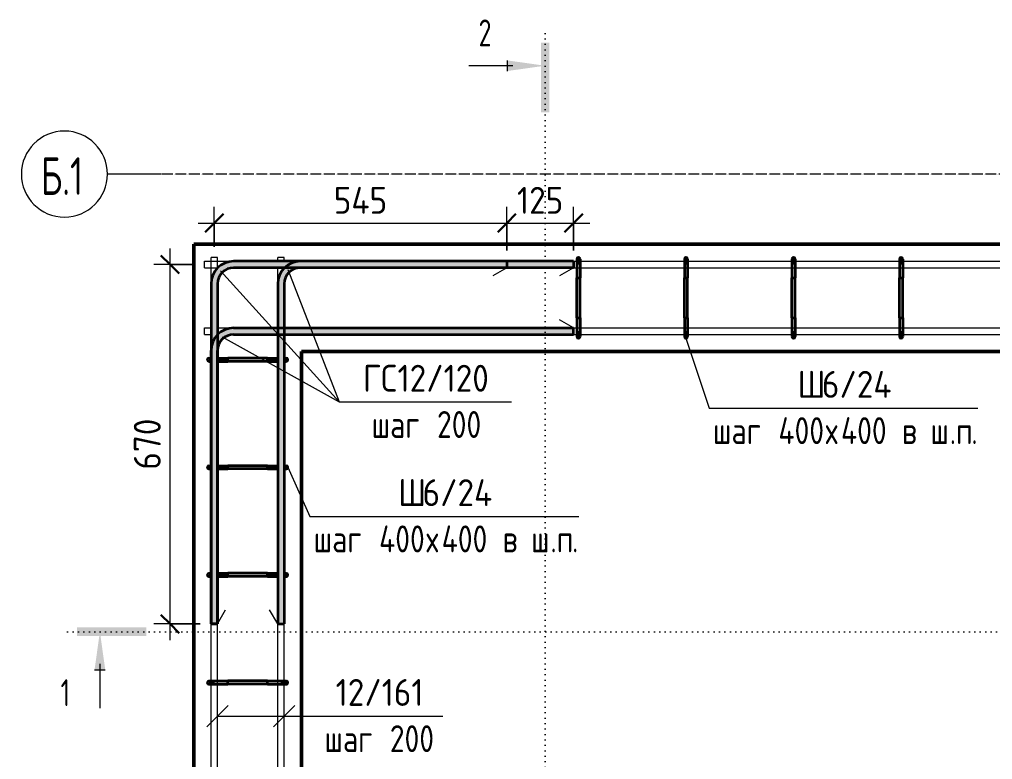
# Model space of a CAD drawing. Header units: millimetres. Extents: x 38156 to 72532, y -3741 to 33881.
# Drawn here: x 56990 to 58799, y 32307 to 33682 of the extents above; entities that cross this region are included whole.
import ezdxf

# ---------------------------------------------------------------- set-up
doc = ezdxf.new("R2010")
doc.units = ezdxf.units.MM
doc.linetypes.add('02 Штрихпунктирная _20 мм_', pattern=[25, 20, -2.5, 0, -2.5])
doc.linetypes.add('04 Пунктир 10мм', pattern=[10, 0, -10])
for name, color, linetype, lineweight in [('AA_Dim', 7, 'Continuous', 9), ('AA_Dim-20', 7, 'Continuous', 9), ('AA_Linii', 7, 'Continuous', 9), ('AA_Oformlenie', 7, 'Continuous', 9), ('AA_Razrez', 7, 'Continuous', 9), ('AA_Vinoska', 7, 'Continuous', 9), ('AF_Stena_Опалубка', 253, 'Continuous', 20), ('KR_Armatura_Tonkie', 7, 'Continuous', 20), ('KR_Fundament', 7, 'Continuous', 20), ('Оси', 7, 'Continuous', 9)]:
    doc.layers.add(name, color=color, linetype=linetype, lineweight=lineweight)
doc.styles.add('ISOCPEUR', font='isocpeur.ttf', dxfattribs={"width": 0.7, "height": 70})
doc.styles.add('ISOCPEUR_1', font='isocpeur.ttf', dxfattribs={"width": 0.7, "height": 50})
doc.styles.add('ISOCPEUR_2', font='isocpeur.ttf', dxfattribs={"width": 0.9, "height": 50})
doc.styles.add('ISOCPEUR_3', font='isocpeur.ttf', dxfattribs={"width": 0.8, "height": 50})
doc.dimstyles.new('05_Округл_5мм__прозр_', dxfattribs={"dimscale": 304.8, "dimtxt": 49.799059, "dimasz": 0.111549, "dimexe": 0.098425, "dimexo": 0.065617, "dimgap": 0.006562, "dimtad": 1, "dimdec": 0, "dimrnd": 5, "dimdsep": 46, "dimtxsty": 'ISOCPEUR_2', "dimblk1": 'OBLIQUE', "dimblk2": 'OBLIQUE', "dimsah": 1, "dimcen": 0.09, "dimdle": 0.098425, "dimazin": 0, "dimtfac": 1, "dimtdec": 4, "dimtix": 1, "dimtmove": 0, "dimatfit": 3, "dimfxl": 1, "dimtvp": 1, "dimtolj": 1, "dimtzin": 0, "dimlwd": 18, "dimlwe": 18, "dimarcsym": 2})

# ---------------------------------------------------------------- blocks, each defined once
blk = doc.blocks.new('079_Засечки _ЭлУзла_ - d12 А240-3764686-ВК_Арм')
at = {"layer": 'AA_Oformlenie'}
for p, q in [((0, 0), (15, -26)), ((112, 0), (97, -26))]:
    blk.add_line(p, q, dxfattribs=at)
blk = doc.blocks.new('Ось сетки - d_4мм-2765513-ВК_Арм')
at = {"layer": 'Оси'}
for start, end in [(360, 180), (360, 180), (180, 360), (180, 360)]:
    blk.add_arc((0, 0), 4, start, end, dxfattribs=at)
blk = doc.blocks.new('Разрез - Номер узла_ спереди-394134-ВК_Арм')
at = {"layer": 'AA_Razrez'}
for points in [[(7.329, 0.404), (7.329, -0.394), (0.873, -0.394), (0.873, 0.404)], [(3.497, -3.533), (2.503, -3.533), (3, 0)]]:
    blk.add_hatch(color=256, dxfattribs=at).paths.add_polyline_path(points)
for p, q in [((2.503, -3.533), (3.497, -3.533)), ((3, -3), (3, -7.096))]:
    blk.add_line(p, q, dxfattribs=at)
blk = doc.blocks.new('042_М_Арматуры - Диам длина поз _ Комментарий _засечки_-3763328-ВК_Арм')
at = {"layer": 'AA_Vinoska'}
blk.add_line((-6, 0), (6, 0), dxfattribs=at)
blk = doc.blocks.new('042_М_Арматуры - Диам длина поз _ Комментарий ш_п_-3783867-ВК_Арм')
at = {"layer": 'AA_Vinoska'}
blk.add_line((-12.5, 0), (12.5, 0), dxfattribs=at)
blk = doc.blocks.new('042_М_Арматуры - Диам длина поз _ Комментарий-2260297-ВК_Арм')
at = {"layer": 'AA_Vinoska'}
blk.add_line((-8, 0), (8, 0), dxfattribs=at)
blk = doc.blocks.new('DIMBLOCK30-ВК_Арм')
at = {"layer": 'AA_Dim-20', "lineweight": 18}
for p, q in [((57352, 33260), (57352, 33333.9)), ((57896, 33253), (57896, 33333.9)), ((57322, 33303.9), (57896, 33303.9)), ((57352, 33303.9), (57352, 33260)), ((57896, 33303.9), (57896, 33253))]:
    blk.add_line(p, q, dxfattribs=at)
at = {"layer": 'AA_Dim-20', "lineweight": 30}
for p, q in [((57352, 33303.9), (57369, 33320.9)), ((57896, 33303.9), (57913, 33320.9)), ((57352, 33303.9), (57335, 33286.9)), ((57896, 33303.9), (57879, 33286.9))]:
    blk.add_line(p, q, dxfattribs=at)
at = {"layer": 'AA_Dim-20', "color": 0, "lineweight": 18, "insert": (57574.2, 33371.3), "char_height": 50, "width": 119.518, "attachment_point": 1, "line_spacing_factor": 1.149209, "style": 'ISOCPEUR_2'}
blk.add_mtext('545', dxfattribs=at)
blk = doc.blocks.new('_Oblique')
at = {"color": 0, "linetype": 'ByBlock', "lineweight": -2}
blk.add_line((-0.5, -0.5), (0.5, 0.5), dxfattribs=at)
blk = doc.blocks.new('DIMBLOCK31-ВК_Арм')
at = {"layer": 'AA_Dim-20', "lineweight": 18}
for p, q in [((57896, 33253), (57896, 33333.9)), ((58020, 33253), (58020, 33333.9)), ((57896, 33303.9), (58050, 33303.9)), ((57896, 33303.9), (57896, 33253)), ((58020, 33303.9), (58020, 33253))]:
    blk.add_line(p, q, dxfattribs=at)
at = {"layer": 'AA_Dim-20', "lineweight": 30}
for p, q in [((57896, 33303.9), (57913, 33320.9)), ((58020, 33303.9), (58037, 33320.9)), ((57896, 33303.9), (57879, 33286.9)), ((58020, 33303.9), (58003, 33286.9))]:
    blk.add_line(p, q, dxfattribs=at)
at = {"layer": 'AA_Dim-20', "color": 0, "lineweight": 18, "insert": (57914.9, 33371.3), "char_height": 50, "width": 103.429, "attachment_point": 1, "line_spacing_factor": 1.149209, "style": 'ISOCPEUR_2'}
blk.add_mtext('125', dxfattribs=at)
blk = doc.blocks.new('DIMBLOCK41-ВК_Арм')
at = {"layer": 'AA_Dim-20', "lineweight": 18}
for p, q in [((57269.8, 32529), (57269.8, 33257)), ((57314, 33227), (57239.8, 33227)), ((57269.8, 33227), (57314, 33227)), ((57326, 32559), (57239.8, 32559)), ((57269.8, 32559), (57326, 32559))]:
    blk.add_line(p, q, dxfattribs=at)
at = {"layer": 'AA_Dim-20', "lineweight": 30}
for p, q in [((57269.8, 33227), (57252.8, 33244)), ((57269.8, 33227), (57286.8, 33210)), ((57269.8, 32559), (57252.8, 32576)), ((57269.8, 32559), (57286.8, 32542))]:
    blk.add_line(p, q, dxfattribs=at)
at = {"layer": 'AA_Dim-20', "color": 0, "lineweight": 18, "insert": (57202.5, 32845.6), "char_height": 50, "width": 113.772, "attachment_point": 1, "rotation": 90, "line_spacing_factor": 1.149209, "style": 'ISOCPEUR_2'}
blk.add_mtext('670', dxfattribs=at)

msp = doc.modelspace()

# ---------------------------------------------------------------- hatches: boundary and pattern name
at = {"layer": 'KR_Armatura_Tonkie'}
for points in [[(58032.0427, 33226.5), (58032.0427, 33237), (58026.0427, 33237), (58026.0427, 33226.5)], [(58032.0427, 33237), (58031.6408, 33238.5), (58030.5427, 33239.5981), (58029.0427, 33240), (58027.5427, 33239.5981), (58026.4446, 33238.5), (58026.1449, 33237.7765)], [(58232.0427, 33226.5), (58232.0427, 33237), (58226.0427, 33237), (58226.0427, 33226.5)], [(58232.0427, 33237), (58231.6408, 33238.5), (58230.5427, 33239.5981), (58229.0427, 33240), (58227.5427, 33239.5981), (58226.4446, 33238.5), (58226.1715, 33237.773)], [(58432.0427, 33226.5), (58432.0427, 33237), (58426.0427, 33237), (58426.0427, 33226.5)], [(58432.0427, 33237), (58431.6408, 33238.5), (58430.5427, 33239.5981), (58429.0427, 33240), (58427.5427, 33239.5981), (58426.4446, 33238.5), (58426.1449, 33237.7765), (58428.5724, 33237.4569)], [(58632.0427, 33226.5), (58632.0427, 33237), (58626.0427, 33237), (58626.0427, 33226.5)], [(58632.0427, 33237), (58631.6408, 33238.5), (58630.5427, 33239.5981), (58629.0427, 33240), (58627.5427, 33239.5981), (58626.4446, 33238.5), (58626.1449, 33237.7765), (58630.9733, 33237.1408)], [(57347.4738, 33191), (57358.0427, 33191), (57359.0649, 33198.7646), (57362.062, 33206), (57367.0427, 33212.3768), (57373.0427, 33216.9808), (57380.2782, 33219.9778), (57388.0427, 33221), (57388.0427, 33233), (57377.1723, 33231.5689), (57366.8295, 33227.2095), (57358.0427, 33220.3055), (57351.6697, 33212), (57347.4738, 33201.8704), (57346.0427, 33191)], [(57512.0427, 33221), (57512.0427, 33233), (57388.0427, 33233), (57388.0427, 33221), (57482.0427, 33221)], [(57475.6697, 33191), (57482.0427, 33191), (57483.0649, 33198.7646), (57486.062, 33206), (57491.0427, 33212.3768), (57497.0427, 33216.9808), (57504.2782, 33219.9778), (57512.0427, 33221), (57482.7372, 33221), (57482.0427, 33220.3055), (57475.6697, 33212), (57471.4738, 33201.8704), (57470.0427, 33191), (57471.4738, 33191)], [(57524.515, 33221), (58020.0427, 33221), (58020.0427, 33233), (57512.0427, 33233), (57512.0427, 33221)], [(58026.0427, 33201.9867), (58032.0427, 33201.9867), (58032.0427, 33226.5), (58026.0427, 33226.5)], [(58226.0427, 33201.9867), (58232.0427, 33201.9867), (58232.0427, 33226.5), (58226.0427, 33226.5)], [(58426.0427, 33201.9867), (58432.0427, 33201.9867), (58432.0427, 33226.5), (58426.0427, 33226.5)], [(58626.0427, 33201.9867), (58632.0427, 33201.9867), (58632.0427, 33226.5), (58626.0427, 33226.5)], [(58026.0427, 33128.0133), (58032.0427, 33128.0133), (58032.0427, 33201.9867), (58026.0427, 33201.9867)], [(58226.0427, 33128.0133), (58232.0427, 33128.0133), (58232.0427, 33201.9867), (58226.0427, 33201.9867)], [(58426.0427, 33128.0133), (58432.0427, 33128.0133), (58432.0427, 33201.9867), (58426.0427, 33201.9867)], [(58626.0427, 33128.0133), (58632.0427, 33128.0133), (58632.0427, 33201.9867), (58626.0427, 33201.9867)], [(57358.0427, 32559), (57358.0427, 33191), (57346.0427, 33191), (57346.0427, 32559)], [(57482.0427, 32559), (57482.0427, 33191), (57470.0427, 33191), (57470.0427, 32559)], [(58032.0427, 33103.5), (58032.0427, 33128.0133), (58026.0427, 33128.0133), (58026.0427, 33103.5)], [(58232.0427, 33103.5), (58232.0427, 33128.0133), (58226.0427, 33128.0133), (58226.1715, 33103.5)], [(58432.0427, 33103.5), (58432.0427, 33128.0133), (58426.0427, 33128.0133), (58426.0427, 33103.5)], [(58632.0427, 33103.5), (58632.0427, 33128.0133), (58626.0427, 33128.0133), (58626.0427, 33103.5), (58630.9733, 33103.5)], [(57358.0427, 33067), (57359.0649, 33074.7646), (57362.062, 33082), (57367.0427, 33088.3768), (57373.0427, 33092.9808), (57380.2782, 33095.9778), (57388.0427, 33097), (57388.0427, 33109), (57377.056, 33107.5207), (57366.8295, 33103.2095), (57358.0427, 33096.3055), (57358.0427, 33072.2967)], [(58026.1449, 33093), (58032.0427, 33093), (58032.0427, 33103.5), (58026.0427, 33103.5), (58026.0427, 33093)], [(58029.0427, 33090), (58030.5427, 33090.4019), (58031.6408, 33091.5), (58032.0427, 33093), (58026.1449, 33092.2235), (58026.4446, 33091.5), (58027.5427, 33090.4019), (58028.2663, 33090.1022)], [(58232.0427, 33093), (58232.0427, 33103.5), (58226.0427, 33103.5), (58226.1715, 33093)], [(58229.0427, 33090), (58230.5427, 33090.4019), (58231.6408, 33091.5), (58232.0427, 33093), (58226.1715, 33092.1595), (58226.4446, 33091.5), (58227.5427, 33090.4019), (58228.2663, 33090.1022)], [(58429.8192, 33093), (58432.0427, 33093), (58432.0427, 33103.5), (58426.0427, 33103.5), (58426.1449, 33093), (58429.0427, 33093)], [(58429.0427, 33090), (58430.5427, 33090.4019), (58431.6408, 33091.5), (58432.0427, 33093), (58426.1449, 33092.2235), (58426.4446, 33091.5), (58427.5427, 33090.4019), (58428.5724, 33090.0619)], [(58626.0427, 33093), (58632.0427, 33093), (58632.0427, 33103.5), (58626.0427, 33103.5), (58626.0427, 33096.0754)], [(58629.0427, 33090), (58630.5427, 33090.4019), (58631.6408, 33091.5), (58632.0427, 33093), (58626.1449, 33092.2235), (58626.4446, 33091.5), (58627.5427, 33090.4019), (58628.2663, 33090.1022)], [(57341.2663, 33047.1022), (57342.0427, 33053), (57340.5427, 33052.5981), (57339.4446, 33051.5), (57339.0427, 33050), (57339.4446, 33048.5), (57340.5427, 33047.4019)], [(57346.0427, 33047), (57346.0427, 33053), (57342.0427, 33053), (57342.0427, 33047), (57345.1181, 33047)], [(57377.056, 33047), (57377.056, 33053), (57358.0427, 33053), (57358.0427, 33047)], [(57416.5678, 33047), (57451.0294, 33047), (57451.0294, 33053), (57377.056, 33053), (57377.056, 33047)], [(57470.0427, 33047), (57470.0427, 33053), (57451.0294, 33053), (57451.0294, 33047)], [(57482.9673, 33047), (57486.0427, 33047.1022), (57486.0427, 33053), (57482.0427, 33053), (57482.0427, 33047)], [(57486.8192, 33047.1022), (57487.5427, 33047.4019), (57488.6408, 33048.5), (57489.0427, 33050), (57488.6408, 33051.5), (57487.5427, 33052.5981), (57486.0427, 33053)], [(57341.2663, 32847.1022), (57342.0427, 32853), (57340.5427, 32852.5981), (57339.4446, 32851.5), (57339.0427, 32850), (57339.4446, 32848.5), (57340.5427, 32847.4019)], [(57346.0427, 32847), (57346.0427, 32853), (57342.0427, 32853), (57342.0427, 32847), (57345.1181, 32847)], [(57362.5942, 32847), (57377.056, 32847), (57377.056, 32853), (57358.0427, 32853), (57358.0427, 32847)], [(57416.5678, 32847), (57451.0294, 32847), (57451.0294, 32853), (57377.056, 32853), (57377.056, 32847)], [(57451.0294, 32847), (57470.0427, 32847), (57470.0427, 32853), (57451.0294, 32853)], [(57484.0348, 32847), (57486.0427, 32847.1022), (57486.0427, 32853), (57482.0427, 32853), (57482.0427, 32847), (57482.9673, 32847)], [(57486.8192, 32847.1022), (57487.5427, 32847.4019), (57488.6408, 32848.5), (57489.0427, 32850), (57488.6408, 32851.5), (57487.5427, 32852.5981), (57486.0427, 32853)], [(57341.2663, 32647.1022), (57342.0427, 32653), (57340.5427, 32652.5981), (57339.4446, 32651.5), (57339.0427, 32650), (57339.4446, 32648.5), (57340.5427, 32647.4019)], [(57346.0427, 32647), (57346.0427, 32653), (57342.0427, 32653), (57342.0427, 32647), (57345.1181, 32647)], [(57362.5942, 32647), (57377.056, 32647), (57377.056, 32653), (57358.0427, 32653), (57358.0427, 32647)], [(57416.5678, 32647), (57451.0294, 32647), (57451.0294, 32653), (57377.056, 32653), (57377.056, 32647)], [(57451.0294, 32647), (57470.0427, 32647), (57470.0427, 32653), (57451.0294, 32653)], [(57484.0348, 32647), (57486.0427, 32647.1022), (57486.0427, 32653), (57482.0427, 32653), (57482.0427, 32647), (57482.9673, 32647)], [(57486.8192, 32647.1022), (57487.5427, 32647.4019), (57488.6408, 32648.5), (57489.0427, 32650), (57488.6408, 32651.5), (57487.5427, 32652.5981), (57486.0427, 32653)], [(57341.2663, 32447.1022), (57342.0427, 32453), (57340.5427, 32452.5981), (57339.4446, 32451.5), (57339.0427, 32450), (57339.4446, 32448.5), (57340.5427, 32447.4019)], [(57345.1181, 32447), (57352.5427, 32447), (57352.5427, 32453), (57342.0427, 32453), (57342.0427, 32447)], [(57362.5942, 32447), (57377.056, 32447), (57377.056, 32453), (57352.5427, 32453), (57352.5427, 32447)], [(57416.5678, 32447), (57451.0294, 32447), (57451.0294, 32453), (57377.056, 32453), (57377.056, 32447)], [(57451.0294, 32447), (57475.5427, 32447), (57475.5427, 32453), (57451.0294, 32453)], [(57486.0427, 32447), (57486.0427, 32453), (57475.5427, 32453), (57475.5427, 32447), (57484.0348, 32447)], [(57486.8192, 32447.1022), (57487.5427, 32447.4019), (57488.6408, 32448.5), (57489.0427, 32450), (57488.6408, 32451.5), (57487.5427, 32452.5981), (57486.0427, 32453)]]:
    msp.add_hatch(color=256, dxfattribs=at).paths.add_polyline_path(points)
h = msp.add_hatch(color=256, dxfattribs=at)
h.paths.add_polyline_path([(57416.5678, 33097), (57470.0427, 33097), (57470.0427, 33109), (57388.0427, 33109), (57388.0427, 33097)])
h.paths.add_polyline_path([(57508.5955, 33097), (58020.0427, 33097), (58020.0427, 33109), (57482.0427, 33109), (57482.0427, 33097), (57489.0427, 33097)])

# ---------------------------------------------------------------- linework, layer by layer
at = {"layer": 'AA_Linii', "lineweight": 20}
msp.add_line((57896.0427, 33221), (57870.062, 33206), dxfattribs=at)
at = {"layer": 'AA_Razrez', "linetype": '04 Пунктир 10мм'}
for p, q in [((57967.0886, 33656.4832), (57967.0886, 30866.8651)), ((57079.4316, 32544.46), (63802.8231, 32544.46))]:
    msp.add_line(p, q, dxfattribs=at)
at = {"layer": 'AA_Vinoska'}
for p, q in [((57489.0427, 33217.5011), (57584.4125, 32971.4911)), ((57363.5823, 33215.3546), (57584.4125, 32971.4911)), ((57366.4937, 33092.8102), (57584.4125, 32971.4911)), ((58229.0427, 33090), (58271.9696, 32960.1029)), ((57489.0427, 32850), (57529.5611, 32758.8529)), ((57358.0427, 32387.5), (57378.0427, 32407.5)), ((57482.0427, 32387.5), (57502.0427, 32407.5)), ((57358.0427, 32387.5), (57338.0427, 32367.5)), ((57358.0427, 32387.5), (57536.7139, 32387.5)), ((57482.0427, 32387.5), (57462.0427, 32367.5)), ((57482.0427, 32387.5), (57536.7139, 32387.5))]:
    msp.add_line(p, q, dxfattribs=at)
at = {"layer": 'AF_Stena_Опалубка', "color": 5, "lineweight": 50}
for p, q in [((57314.0427, 33265), (57314.0427, 31615)), ((57514.0427, 33265), (57314.0427, 33265)), ((63474.0427, 33265), (57514.0427, 33265)), ((57514.0427, 31615), (57514.0427, 33065)), ((57514.0427, 33065), (63474.0427, 33065))]:
    msp.add_line(p, q, dxfattribs=at)
at = {"layer": 'KR_Armatura_Tonkie'}
for p, q in [((57358.0427, 33240), (57346.0427, 33240)), ((57346.0427, 31635), (57346.0427, 33240)), ((57358.0427, 33220.3055), (57358.0427, 33240)), ((57482.0427, 33240), (57470.0427, 33240)), ((57470.0427, 33233), (57470.0427, 33240)), ((57482.0427, 33233), (57482.0427, 33240)), ((57334.0427, 33233), (63454.0427, 33233)), ((57334.0427, 33221), (57334.0427, 33233)), ((57334.0427, 33221), (57358.7372, 33221)), ((57388.0427, 33221), (57482.7372, 33221)), ((57470.0427, 33109), (57470.0427, 33221)), ((57482.0427, 33220.3055), (57482.0427, 33221)), ((57512.0427, 33221), (63454.0427, 33221)), ((57358.0427, 33096.3055), (57358.0427, 33191)), ((57482.0427, 33109), (57482.0427, 33191)), ((57334.0427, 33109), (57346.0427, 33109)), ((57334.0427, 33097), (57334.0427, 33109)), ((57358.0427, 33109), (57470.0427, 33109)), ((57482.0427, 33109), (63454.0427, 33109)), ((57334.0427, 33097), (57346.0427, 33097)), ((57358.0427, 33097), (57358.7372, 33097)), ((57388.0427, 33097), (57470.0427, 33097)), ((57470.0427, 31662), (57470.0427, 33097)), ((57482.0427, 32141), (57482.0427, 33097)), ((57482.0427, 33097), (63454.0427, 33097)), ((57358.0427, 31677), (57358.0427, 33067))]:
    msp.add_line(p, q, dxfattribs=at)
at = {"layer": 'KR_Armatura_Tonkie', "lineweight": 35}
for p, q in [((58026.0427, 33237), (58026.0427, 33226.5)), ((58026.0427, 33237), (58026.0427, 33226.5)), ((58026.0427, 33237), (58026.0427, 33226.5)), ((58026.0427, 33237), (58026.0427, 33226.5)), ((58032.0427, 33237), (58032.0427, 33226.5)), ((58032.0427, 33237), (58032.0427, 33226.5)), ((58032.0427, 33237), (58032.0427, 33226.5)), ((58032.0427, 33237), (58032.0427, 33226.5)), ((58226.0427, 33237), (58226.0427, 33226.5)), ((58226.0427, 33237), (58226.0427, 33226.5)), ((58226.0427, 33237), (58226.0427, 33226.5)), ((58232.0427, 33237), (58232.0427, 33226.5)), ((58232.0427, 33237), (58232.0427, 33226.5)), ((58232.0427, 33237), (58232.0427, 33226.5)), ((58426.0427, 33237), (58426.0427, 33226.5)), ((58426.0427, 33237), (58426.0427, 33226.5)), ((58426.0427, 33237), (58426.0427, 33226.5)), ((58426.0427, 33237), (58426.0427, 33226.5)), ((58432.0427, 33237), (58432.0427, 33226.5)), ((58432.0427, 33237), (58432.0427, 33226.5)), ((58432.0427, 33237), (58432.0427, 33226.5)), ((58432.0427, 33237), (58432.0427, 33226.5)), ((58626.0427, 33237), (58626.0427, 33226.5)), ((58626.0427, 33237), (58626.0427, 33226.5)), ((58626.0427, 33237), (58626.0427, 33226.5)), ((58632.0427, 33237), (58632.0427, 33226.5)), ((58632.0427, 33237), (58632.0427, 33226.5)), ((58632.0427, 33237), (58632.0427, 33226.5)), ((57896.0427, 33233), (57388.0427, 33233)), ((57896.0427, 33221), (57388.0427, 33221)), ((58020.0427, 33233), (57512.0427, 33233)), ((58020.0427, 33221), (57512.0427, 33221)), ((57896.0427, 33233), (57896.0427, 33221)), ((58020.0427, 33233), (58020.0427, 33221)), ((58026.0427, 33226.5), (58026.0427, 33201.9867)), ((58026.0427, 33226.5), (58026.0427, 33201.9867)), ((58026.0427, 33226.5), (58026.0427, 33201.9867)), ((58026.0427, 33226.5), (58026.0427, 33201.9867)), ((58032.0427, 33226.5), (58032.0427, 33201.9867)), ((58032.0427, 33226.5), (58032.0427, 33201.9867)), ((58032.0427, 33226.5), (58032.0427, 33201.9867)), ((58032.0427, 33226.5), (58032.0427, 33201.9867)), ((58226.0427, 33226.5), (58226.0427, 33201.9867)), ((58226.0427, 33226.5), (58226.0427, 33201.9867)), ((58226.0427, 33226.5), (58226.0427, 33201.9867)), ((58232.0427, 33226.5), (58232.0427, 33201.9867)), ((58232.0427, 33226.5), (58232.0427, 33201.9867)), ((58232.0427, 33226.5), (58232.0427, 33201.9867)), ((58426.0427, 33226.5), (58426.0427, 33201.9867)), ((58426.0427, 33226.5), (58426.0427, 33201.9867)), ((58426.0427, 33226.5), (58426.0427, 33201.9867)), ((58426.0427, 33226.5), (58426.0427, 33201.9867)), ((58432.0427, 33226.5), (58432.0427, 33201.9867)), ((58432.0427, 33226.5), (58432.0427, 33201.9867)), ((58432.0427, 33226.5), (58432.0427, 33201.9867)), ((58432.0427, 33226.5), (58432.0427, 33201.9867)), ((58626.0427, 33226.5), (58626.0427, 33201.9867)), ((58626.0427, 33226.5), (58626.0427, 33201.9867)), ((58626.0427, 33226.5), (58626.0427, 33201.9867)), ((58632.0427, 33226.5), (58632.0427, 33201.9867)), ((58632.0427, 33226.5), (58632.0427, 33201.9867)), ((58632.0427, 33226.5), (58632.0427, 33201.9867)), ((58026.0427, 33201.9867), (58032.0427, 33201.9867)), ((58026.0427, 33128.0629), (58026.0427, 33201.9371)), ((58026.0427, 33128.0629), (58026.0427, 33201.9371)), ((58026.0427, 33128.0629), (58026.0427, 33201.9371)), ((58026.0427, 33128.0629), (58026.0427, 33201.9371)), ((58032.0427, 33128.0629), (58032.0427, 33201.9371)), ((58032.0427, 33128.0629), (58032.0427, 33201.9371)), ((58032.0427, 33128.0629), (58032.0427, 33201.9371)), ((58032.0427, 33128.0629), (58032.0427, 33201.9371)), ((58226.0427, 33201.9867), (58232.0427, 33201.9867)), ((58226.0427, 33128.0629), (58226.0427, 33201.9371)), ((58226.0427, 33128.0629), (58226.0427, 33201.9371)), ((58226.0427, 33128.0629), (58226.0427, 33201.9371)), ((58232.0427, 33128.0629), (58232.0427, 33201.9371)), ((58232.0427, 33128.0629), (58232.0427, 33201.9371)), ((58232.0427, 33128.0629), (58232.0427, 33201.9371)), ((58426.0427, 33201.9867), (58432.0427, 33201.9867)), ((58426.0427, 33128.0629), (58426.0427, 33201.9371)), ((58426.0427, 33128.0629), (58426.0427, 33201.9371)), ((58426.0427, 33128.0629), (58426.0427, 33201.9371)), ((58426.0427, 33128.0629), (58426.0427, 33201.9371)), ((58432.0427, 33128.0629), (58432.0427, 33201.9371)), ((58432.0427, 33128.0629), (58432.0427, 33201.9371)), ((58432.0427, 33128.0629), (58432.0427, 33201.9371)), ((58432.0427, 33128.0629), (58432.0427, 33201.9371)), ((58626.0427, 33201.9867), (58632.0427, 33201.9867)), ((58626.0427, 33128.0629), (58626.0427, 33201.9371)), ((58626.0427, 33128.0629), (58626.0427, 33201.9371)), ((58626.0427, 33128.0629), (58626.0427, 33201.9371)), ((58632.0427, 33128.0629), (58632.0427, 33201.9371)), ((58632.0427, 33128.0629), (58632.0427, 33201.9371)), ((58632.0427, 33128.0629), (58632.0427, 33201.9371)), ((57346.0427, 33191), (57346.0427, 32559)), ((57358.0427, 33191), (57358.0427, 32559)), ((57470.0427, 33191), (57470.0427, 32559)), ((57482.0427, 33191), (57482.0427, 32559)), ((58026.0427, 33128.0133), (58026.0427, 33103.5)), ((58026.0427, 33128.0133), (58026.0427, 33103.5)), ((58026.0427, 33128.0133), (58032.0427, 33128.0133)), ((58026.0427, 33128.0133), (58026.0427, 33103.5)), ((58026.0427, 33128.0133), (58026.0427, 33103.5)), ((58032.0427, 33128.0133), (58032.0427, 33103.5)), ((58032.0427, 33128.0133), (58032.0427, 33103.5)), ((58032.0427, 33128.0133), (58032.0427, 33103.5)), ((58032.0427, 33128.0133), (58032.0427, 33103.5)), ((58226.0427, 33128.0133), (58226.0427, 33103.5)), ((58226.0427, 33128.0133), (58232.0427, 33128.0133)), ((58226.0427, 33128.0133), (58226.0427, 33103.5)), ((58226.0427, 33128.0133), (58226.0427, 33103.5)), ((58232.0427, 33128.0133), (58232.0427, 33103.5)), ((58232.0427, 33128.0133), (58232.0427, 33103.5)), ((58232.0427, 33128.0133), (58232.0427, 33103.5)), ((58426.0427, 33128.0133), (58426.0427, 33103.5)), ((58426.0427, 33128.0133), (58426.0427, 33103.5)), ((58426.0427, 33128.0133), (58432.0427, 33128.0133)), ((58426.0427, 33128.0133), (58426.0427, 33103.5)), ((58426.0427, 33128.0133), (58426.0427, 33103.5)), ((58432.0427, 33128.0133), (58432.0427, 33103.5)), ((58432.0427, 33128.0133), (58432.0427, 33103.5)), ((58432.0427, 33128.0133), (58432.0427, 33103.5)), ((58432.0427, 33128.0133), (58432.0427, 33103.5)), ((58626.0427, 33128.0133), (58626.0427, 33103.5)), ((58626.0427, 33128.0133), (58632.0427, 33128.0133)), ((58626.0427, 33128.0133), (58626.0427, 33103.5)), ((58626.0427, 33128.0133), (58626.0427, 33103.5)), ((58632.0427, 33128.0133), (58632.0427, 33103.5)), ((58632.0427, 33128.0133), (58632.0427, 33103.5)), ((58632.0427, 33128.0133), (58632.0427, 33103.5)), ((57388.0427, 33109), (58020.0427, 33109)), ((58020.0427, 33097), (58020.0427, 33109)), ((57388.0427, 33097), (58020.0427, 33097)), ((58026.0427, 33103.5), (58026.0427, 33093)), ((58026.0427, 33103.5), (58026.0427, 33093)), ((58026.0427, 33103.5), (58026.0427, 33093)), ((58026.0427, 33103.5), (58026.0427, 33093)), ((58032.0427, 33103.5), (58032.0427, 33093)), ((58032.0427, 33103.5), (58032.0427, 33093)), ((58032.0427, 33103.5), (58032.0427, 33093)), ((58032.0427, 33103.5), (58032.0427, 33093)), ((58226.0427, 33103.5), (58226.0427, 33093)), ((58226.0427, 33103.5), (58226.0427, 33093)), ((58226.0427, 33103.5), (58226.0427, 33093)), ((58232.0427, 33103.5), (58232.0427, 33093)), ((58232.0427, 33103.5), (58232.0427, 33093)), ((58232.0427, 33103.5), (58232.0427, 33093)), ((58426.0427, 33103.5), (58426.0427, 33093)), ((58426.0427, 33103.5), (58426.0427, 33093)), ((58426.0427, 33103.5), (58426.0427, 33093)), ((58426.0427, 33103.5), (58426.0427, 33093)), ((58432.0427, 33103.5), (58432.0427, 33093)), ((58432.0427, 33103.5), (58432.0427, 33093)), ((58432.0427, 33103.5), (58432.0427, 33093)), ((58432.0427, 33103.5), (58432.0427, 33093)), ((58626.0427, 33103.5), (58626.0427, 33093)), ((58626.0427, 33103.5), (58626.0427, 33093)), ((58626.0427, 33103.5), (58626.0427, 33093)), ((58632.0427, 33103.5), (58632.0427, 33093)), ((58632.0427, 33103.5), (58632.0427, 33093)), ((58632.0427, 33103.5), (58632.0427, 33093)), ((57342.0427, 33053), (57345.8786, 33053)), ((57346.0427, 32559), (57346.0427, 33067)), ((57358.0427, 32559), (57358.0427, 33067)), ((57358.0427, 33053), (57377.056, 33053)), ((57377.056, 33047), (57377.056, 33053)), ((57450.9798, 33053), (57377.1056, 33053)), ((57451.0294, 33053), (57470.0427, 33053)), ((57451.0294, 33047), (57451.0294, 33053)), ((57482.2068, 33053), (57486.0427, 33053)), ((57342.0427, 33047), (57345.8786, 33047)), ((57358.0427, 33047), (57377.056, 33047)), ((57450.9798, 33047), (57377.1056, 33047)), ((57451.0294, 33047), (57470.0427, 33047)), ((57482.2068, 33047), (57486.0427, 33047)), ((57342.0427, 32853), (57345.8786, 32853)), ((57342.0427, 32853), (57345.8786, 32853)), ((57342.0427, 32853), (57345.8786, 32853)), ((57342.0427, 32853), (57345.8786, 32853)), ((57342.0427, 32847), (57345.8786, 32847)), ((57342.0427, 32847), (57345.8786, 32847)), ((57342.0427, 32847), (57345.8786, 32847)), ((57342.0427, 32847), (57345.8786, 32847)), ((57358.0427, 32853), (57377.056, 32853)), ((57358.0427, 32853), (57377.056, 32853)), ((57358.0427, 32853), (57377.056, 32853)), ((57358.0427, 32853), (57377.056, 32853)), ((57358.0427, 32847), (57377.056, 32847)), ((57358.0427, 32847), (57377.056, 32847)), ((57358.0427, 32847), (57377.056, 32847)), ((57358.0427, 32847), (57377.056, 32847)), ((57377.056, 32847), (57377.056, 32853)), ((57450.9798, 32853), (57377.1056, 32853)), ((57450.9798, 32853), (57377.1056, 32853)), ((57450.9798, 32853), (57377.1056, 32853)), ((57450.9798, 32853), (57377.1056, 32853)), ((57450.9798, 32847), (57377.1056, 32847)), ((57450.9798, 32847), (57377.1056, 32847)), ((57450.9798, 32847), (57377.1056, 32847)), ((57450.9798, 32847), (57377.1056, 32847)), ((57451.0294, 32853), (57470.0427, 32853)), ((57451.0294, 32853), (57470.0427, 32853)), ((57451.0294, 32847), (57451.0294, 32853)), ((57451.0294, 32853), (57470.0427, 32853)), ((57451.0294, 32853), (57470.0427, 32853)), ((57451.0294, 32847), (57470.0427, 32847)), ((57451.0294, 32847), (57470.0427, 32847)), ((57451.0294, 32847), (57470.0427, 32847)), ((57451.0294, 32847), (57470.0427, 32847)), ((57482.2068, 32853), (57486.0427, 32853)), ((57482.2068, 32853), (57486.0427, 32853)), ((57482.2068, 32853), (57486.0427, 32853)), ((57482.2068, 32853), (57486.0427, 32853)), ((57482.2068, 32847), (57486.0427, 32847)), ((57482.2068, 32847), (57486.0427, 32847)), ((57482.2068, 32847), (57486.0427, 32847)), ((57482.2068, 32847), (57486.0427, 32847)), ((57342.0427, 32653), (57345.8786, 32653)), ((57342.0427, 32653), (57345.8786, 32653)), ((57342.0427, 32653), (57345.8786, 32653)), ((57342.0427, 32647), (57345.8786, 32647)), ((57342.0427, 32647), (57345.8786, 32647)), ((57342.0427, 32647), (57345.8786, 32647)), ((57358.0427, 32653), (57377.056, 32653)), ((57358.0427, 32653), (57377.056, 32653)), ((57358.0427, 32653), (57377.056, 32653)), ((57358.0427, 32647), (57377.056, 32647)), ((57358.0427, 32647), (57377.056, 32647)), ((57358.0427, 32647), (57377.056, 32647)), ((57377.056, 32647), (57377.056, 32653)), ((57450.9798, 32653), (57377.1056, 32653)), ((57450.9798, 32653), (57377.1056, 32653)), ((57450.9798, 32653), (57377.1056, 32653)), ((57450.9798, 32647), (57377.1056, 32647)), ((57450.9798, 32647), (57377.1056, 32647)), ((57450.9798, 32647), (57377.1056, 32647)), ((57451.0294, 32653), (57470.0427, 32653)), ((57451.0294, 32647), (57451.0294, 32653)), ((57451.0294, 32653), (57470.0427, 32653)), ((57451.0294, 32653), (57470.0427, 32653)), ((57451.0294, 32647), (57470.0427, 32647)), ((57451.0294, 32647), (57470.0427, 32647)), ((57451.0294, 32647), (57470.0427, 32647)), ((57482.2068, 32653), (57486.0427, 32653)), ((57482.2068, 32653), (57486.0427, 32653)), ((57482.2068, 32653), (57486.0427, 32653)), ((57482.2068, 32647), (57486.0427, 32647)), ((57482.2068, 32647), (57486.0427, 32647)), ((57482.2068, 32647), (57486.0427, 32647)), ((57358.0427, 32559), (57346.0427, 32559)), ((57346.0427, 32559), (57358.0427, 32559)), ((57470.0427, 32559), (57482.0427, 32559)), ((57342.0427, 32453), (57352.5427, 32453)), ((57342.0427, 32453), (57352.5427, 32453)), ((57342.0427, 32453), (57352.5427, 32453)), ((57342.0427, 32453), (57352.5427, 32453)), ((57342.0427, 32447), (57352.5427, 32447)), ((57342.0427, 32447), (57352.5427, 32447)), ((57342.0427, 32447), (57352.5427, 32447)), ((57342.0427, 32447), (57352.5427, 32447)), ((57352.5427, 32453), (57377.056, 32453)), ((57352.5427, 32453), (57377.056, 32453)), ((57352.5427, 32453), (57377.056, 32453)), ((57352.5427, 32453), (57377.056, 32453)), ((57352.5427, 32447), (57377.056, 32447)), ((57352.5427, 32447), (57377.056, 32447)), ((57352.5427, 32447), (57377.056, 32447)), ((57352.5427, 32447), (57377.056, 32447)), ((57377.056, 32447), (57377.056, 32453)), ((57450.9798, 32453), (57377.1056, 32453)), ((57450.9798, 32453), (57377.1056, 32453)), ((57450.9798, 32453), (57377.1056, 32453)), ((57450.9798, 32453), (57377.1056, 32453)), ((57450.9798, 32447), (57377.1056, 32447)), ((57450.9798, 32447), (57377.1056, 32447)), ((57450.9798, 32447), (57377.1056, 32447)), ((57450.9798, 32447), (57377.1056, 32447)), ((57451.0294, 32453), (57475.5427, 32453)), ((57451.0294, 32453), (57475.5427, 32453)), ((57451.0294, 32447), (57451.0294, 32453)), ((57451.0294, 32453), (57475.5427, 32453)), ((57451.0294, 32453), (57475.5427, 32453)), ((57451.0294, 32447), (57475.5427, 32447)), ((57451.0294, 32447), (57475.5427, 32447)), ((57451.0294, 32447), (57475.5427, 32447)), ((57451.0294, 32447), (57475.5427, 32447)), ((57475.5427, 32453), (57486.0427, 32453)), ((57475.5427, 32453), (57486.0427, 32453)), ((57475.5427, 32453), (57486.0427, 32453)), ((57475.5427, 32453), (57486.0427, 32453)), ((57475.5427, 32447), (57486.0427, 32447)), ((57475.5427, 32447), (57486.0427, 32447)), ((57475.5427, 32447), (57486.0427, 32447)), ((57475.5427, 32447), (57486.0427, 32447))]:
    msp.add_line(p, q, dxfattribs=at)
for centre, radius, start, end in [((58029.0427, 33237), 3, 0, 180), ((58029.0427, 33237), 3, 0, 180), ((58029.0427, 33237), 3, 0, 180), ((58029.0427, 33237), 3, 0, 180), ((58029.0427, 33237), 3, 0, 180), ((58029.0427, 33237), 3, 0, 180), ((58029.0427, 33237), 3, 0, 180), ((58029.0427, 33237), 3, 0, 180), ((58229.0427, 33237), 3, 0, 180), ((58229.0427, 33237), 3, 0, 180), ((58229.0427, 33237), 3, 165, 180), ((58229.0427, 33237), 3, 165, 180), ((58229.0427, 33237), 3, 165, 180), ((58229.0427, 33237), 3, 165, 180), ((58229.0427, 33237), 3, 0, 163.6723764), ((58229.0427, 33237), 3, 0, 163.6723764), ((58229.0427, 33237), 3, 0, 163.6723764), ((58229.0427, 33237), 3, 0, 163.6723764), ((58429.0427, 33237), 3, 0, 180), ((58429.0427, 33237), 3, 0, 180), ((58429.0427, 33237), 3, 0, 180), ((58429.0427, 33237), 3, 0, 180), ((58429.0427, 33237), 3, 0, 180), ((58429.0427, 33237), 3, 0, 180), ((58429.0427, 33237), 3, 0, 180), ((58429.0427, 33237), 3, 0, 180), ((58629.0427, 33237), 3, 0, 180), ((58629.0427, 33237), 3, 0, 180), ((58629.0427, 33237), 3, 0, 180), ((58629.0427, 33237), 3, 0, 180), ((58629.0427, 33237), 3, 0, 180), ((58629.0427, 33237), 3, 0, 180), ((57388.0427, 33191), 42, 90, 180), ((57388.0427, 33191), 30, 90, 180), ((57512.0427, 33191), 42, 90, 180), ((57512.0427, 33191), 30, 90, 180), ((57388.0427, 33067), 42, 90, 180), ((57388.0427, 33067), 30, 90, 180), ((58029.0427, 33093), 3, 180, 0), ((58029.0427, 33093), 3, 180, 0), ((58029.0427, 33093), 3, 180, 0), ((58029.0427, 33093), 3, 180, 0), ((58029.0427, 33093), 3, 180, 0), ((58029.0427, 33093), 3, 180, 0), ((58029.0427, 33093), 3, 180, 0), ((58029.0427, 33093), 3, 180, 0), ((58229.0427, 33093), 3, 180, 0), ((58229.0427, 33093), 3, 180, 0), ((58229.0427, 33093), 3, 180, 195), ((58229.0427, 33093), 3, 180, 195), ((58229.0427, 33093), 3, 180, 195), ((58229.0427, 33093), 3, 180, 195), ((58229.0427, 33093), 3, 196.3276236, 0), ((58229.0427, 33093), 3, 196.3276236, 0), ((58229.0427, 33093), 3, 196.3276236, 0), ((58229.0427, 33093), 3, 196.3276236, 0), ((58429.0427, 33093), 3, 180, 0), ((58429.0427, 33093), 3, 180, 0), ((58429.0427, 33093), 3, 180, 0), ((58429.0427, 33093), 3, 180, 0), ((58429.0427, 33093), 3, 180, 0), ((58429.0427, 33093), 3, 180, 0), ((58429.0427, 33093), 3, 180, 0), ((58429.0427, 33093), 3, 180, 0), ((58629.0427, 33093), 3, 180, 0), ((58629.0427, 33093), 3, 180, 0), ((58629.0427, 33093), 3, 180, 0), ((58629.0427, 33093), 3, 180, 0), ((58629.0427, 33093), 3, 180, 0), ((58629.0427, 33093), 3, 180, 0), ((57342.0427, 33050), 3, 90, 270), ((57342.0427, 33050), 3, 90, 270), ((57486.0427, 33050), 3, 270, 90), ((57486.0427, 33050), 3, 270, 90), ((57342.0427, 32850), 3, 90, 270), ((57342.0427, 32850), 3, 90, 270), ((57342.0427, 32850), 3, 90, 270), ((57342.0427, 32850), 3, 90, 270), ((57342.0427, 32850), 3, 90, 270), ((57342.0427, 32850), 3, 90, 270), ((57342.0427, 32850), 3, 90, 270), ((57342.0427, 32850), 3, 90, 270), ((57486.0427, 32850), 3, 270, 90), ((57486.0427, 32850), 3, 270, 90), ((57486.0427, 32850), 3, 270, 90), ((57486.0427, 32850), 3, 270, 90), ((57486.0427, 32850), 3, 270, 90), ((57486.0427, 32850), 3, 270, 90), ((57486.0427, 32850), 3, 270, 90), ((57486.0427, 32850), 3, 270, 90), ((57342.0427, 32650), 3, 90, 270), ((57342.0427, 32650), 3, 90, 270), ((57342.0427, 32650), 3, 90, 270), ((57342.0427, 32650), 3, 90, 270), ((57342.0427, 32650), 3, 90, 270), ((57342.0427, 32650), 3, 90, 270), ((57486.0427, 32650), 3, 270, 90), ((57486.0427, 32650), 3, 270, 90), ((57486.0427, 32650), 3, 270, 90), ((57486.0427, 32650), 3, 270, 90), ((57486.0427, 32650), 3, 270, 90), ((57486.0427, 32650), 3, 270, 90), ((57342.0427, 32450), 3, 90, 270), ((57342.0427, 32450), 3, 90, 270), ((57342.0427, 32450), 3, 90, 270), ((57342.0427, 32450), 3, 90, 270), ((57342.0427, 32450), 3, 90, 270), ((57342.0427, 32450), 3, 90, 270), ((57342.0427, 32450), 3, 90, 270), ((57342.0427, 32450), 3, 90, 270), ((57486.0427, 32450), 3, 270, 90), ((57486.0427, 32450), 3, 270, 90), ((57486.0427, 32450), 3, 270, 90), ((57486.0427, 32450), 3, 270, 90), ((57486.0427, 32450), 3, 270, 90), ((57486.0427, 32450), 3, 270, 90), ((57486.0427, 32450), 3, 270, 90), ((57486.0427, 32450), 3, 270, 90)]:
    msp.add_arc(centre, radius, start, end, dxfattribs=at)
at = {"layer": 'KR_Fundament'}
for p, q in [((57314.0427, 31615), (57314.0427, 33265)), ((57314.0427, 33265), (63474.0427, 33265))]:
    msp.add_line(p, q, dxfattribs=at)
at = {"layer": 'Оси'}
msp.add_line((57253.449, 33395), (57153.449, 33395), dxfattribs=at)
at = {"layer": 'Оси', "linetype": '02 Штрихпунктирная _20 мм_'}
msp.add_line((63374.0427, 33395), (57253.449, 33395), dxfattribs=at)

# ---------------------------------------------------------------- block references
at = {"layer": 'AA_Oformlenie'}
for p, rotation in [((58020.0427, 33221), 270), ((57470.0427, 32559), 180)]:
    msp.add_blockref('079_Засечки _ЭлУзла_ - d12 А240-3764686-ВК_Арм', p, dxfattribs=dict(at, rotation=rotation))
at = {"layer": 'AA_Razrez', "xscale": 19.99999999999999, "yscale": 19.99999999999999, "zscale": 19.99999999999999, "rotation": 269.9999999999996}
msp.add_blockref('Разрез - Номер узла_ спереди-394134-ВК_Арм', (57967.0886, 33656.4832), dxfattribs=at)
at = {"layer": 'AA_Razrez', "xscale": 19.99999999999999, "yscale": 19.99999999999999, "zscale": 19.99999999999999}
msp.add_blockref('Разрез - Номер узла_ спереди-394134-ВК_Арм', (57079.4316, 32544.46), dxfattribs=at)
at = {"layer": 'AA_Vinoska', "xscale": 19.99999999999999, "yscale": 19.99999999999999, "zscale": 19.99999999999999}
for name, p in [('042_М_Арматуры - Диам длина поз _ Комментарий-2260297-ВК_Арм', (57744.4125, 32971.4911)), ('042_М_Арматуры - Диам длина поз _ Комментарий ш_п_-3783867-ВК_Арм', (58521.9696, 32960.1029)), ('042_М_Арматуры - Диам длина поз _ Комментарий ш_п_-3783867-ВК_Арм', (57779.5611, 32758.8529)), ('042_М_Арматуры - Диам длина поз _ Комментарий _засечки_-3763328-ВК_Арм', (57656.7139, 32387.5))]:
    msp.add_blockref(name, p, dxfattribs=at)
at = {"layer": 'Оси', "xscale": 19.99999999999999, "yscale": 19.99999999999999, "zscale": 19.99999999999999, "rotation": 89.9999999999998}
msp.add_blockref('Ось сетки - d_4мм-2765513-ВК_Арм', (57073.449, 33395), dxfattribs=at)

# ---------------------------------------------------------------- texts
at = {"layer": 'AA_Razrez', "char_height": 50, "attachment_point": 1, "style": 'ISOCPEUR_1'}
for s, insert, width in [('\\fISOCPEUR|b0|i0|c204|p34|;\\W.7;2', (57843.4712, 33682.4525), 30.303787), ('\\fISOCPEUR|b0|i0|c204|p34|;\\W.7;1', (57066.4231, 32456.0634), 21.324887)]:
    msp.add_mtext(s, dxfattribs=dict(at, insert=insert, width=width))
at = {"layer": 'AA_Vinoska', "char_height": 50, "attachment_point": 1}
for s, insert, width, style in [('ГС', (57628.5053, 33040.5731), 77.924025, 'ISOCPEUR_2'), ('12/120', (57692.7991, 33040.5731), 210.683475, 'ISOCPEUR_2'), ('\\fISOCPEUR|b0|i0|c204|p34|;\\W.9;Ш', (58436.4824, 33029.185), 54.835425, 'ISOCPEUR_2'), ('6/24', (58481.7261, 33029.185), 160.177163, 'ISOCPEUR_2'), (' 200', (57740.7537, 32954.5921), 133.4008, 'ISOCPEUR_3'), ('шаг', (57644.4453, 32954.5921), 116.7257, 'ISOCPEUR_3'), ('шаг', (58279.1224, 32943.2039), 116.7257, 'ISOCPEUR_3'), (' 400', (58375.4307, 32943.2039), 137.2489, 'ISOCPEUR_3'), ('\\fISOCPEUR|b0|i0|c204|p34|;\\W.8;х', (58488.6724, 32943.2039), 34.6329, 'ISOCPEUR_3'), ('400 ', (58517.2474, 32943.2039), 137.2489, 'ISOCPEUR_3'), ('\\fISOCPEUR|b0|i0|c204|p34|;\\W.8;в', (58630.489, 32943.2039), 34.6329, 'ISOCPEUR_3'), ('\\fISOCPEUR|b0|i0|c204|p34|;\\W.8; ', (58659.064, 32943.2039), 29.5021, 'ISOCPEUR_3'), ('\\fISOCPEUR|b0|i0|c204|p34|;\\W.8;ш', (58683.4057, 32943.2039), 43.6118, 'ISOCPEUR_3'), ('\\fISOCPEUR|b0|i0|c204|p34|;\\W.8;п', (58731.0307, 32943.2039), 34.6329, 'ISOCPEUR_3'), ('\\fISOCPEUR|b0|i0|c204|p34|;\\W.8;.', (58719.389, 32943.2039), 14.1097, 'ISOCPEUR_3'), ('\\fISOCPEUR|b0|i0|c204|p34|;\\W.8;.', (58759.6057, 32943.2039), 14.1097, 'ISOCPEUR_3'), ('\\fISOCPEUR|b0|i0|c204|p34|;\\W.9;Ш', (57694.0739, 32827.935), 54.835425, 'ISOCPEUR_2'), ('6/24', (57739.3176, 32827.935), 160.177163, 'ISOCPEUR_2'), (' 400', (57633.0222, 32741.9539), 137.2489, 'ISOCPEUR_3'), ('400 ', (57774.8389, 32741.9539), 137.2489, 'ISOCPEUR_3'), ('\\fISOCPEUR|b0|i0|c204|p34|;\\W.8; ', (57916.6555, 32741.9539), 29.5021, 'ISOCPEUR_3'), ('шаг', (57536.7139, 32741.9539), 116.7257, 'ISOCPEUR_3'), ('\\fISOCPEUR|b0|i0|c204|p34|;\\W.8;х', (57746.2639, 32741.9539), 34.6329, 'ISOCPEUR_3'), ('\\fISOCPEUR|b0|i0|c204|p34|;\\W.8;в', (57888.0805, 32741.9539), 34.6329, 'ISOCPEUR_3'), ('\\fISOCPEUR|b0|i0|c204|p34|;\\W.8;ш', (57940.9972, 32741.9539), 43.6118, 'ISOCPEUR_3'), ('\\fISOCPEUR|b0|i0|c204|p34|;\\W.8;п', (57988.6222, 32741.9539), 34.6329, 'ISOCPEUR_3'), ('\\fISOCPEUR|b0|i0|c204|p34|;\\W.8;.', (57976.9805, 32741.9539), 14.1097, 'ISOCPEUR_3'), ('\\fISOCPEUR|b0|i0|c204|p34|;\\W.8;.', (58017.1972, 32741.9539), 14.1097, 'ISOCPEUR_3'), ('12/161', (57577.7067, 32456.5821), 199.139175, 'ISOCPEUR_2'), (' 200', (57653.055, 32370.601), 133.4008, 'ISOCPEUR_3'), ('шаг', (57556.7467, 32370.601), 116.7257, 'ISOCPEUR_3')]:
    msp.add_mtext(s, dxfattribs=dict(at, insert=insert, width=width, style=style))
at = {"layer": 'Оси', "char_height": 70, "width": 48.261587, "attachment_point": 1, "style": 'ISOCPEUR'}
for s, insert in [('\\fISOCPEUR|b0|i0|c204|p34|;\\W.7;Б', (57029.6036, 33426.4076)), ('.1', (57069.4234, 33426.4076))]:
    msp.add_mtext(s, dxfattribs=dict(at, insert=insert))

# ---------------------------------------------------------------- dimensions: what is measured, and where the dimension line sits
at = {"layer": 'AA_Dim', "lineweight": 18}
for base, p1, p2, override, picture, middle in [((57896.0427, 33303.9394), (57352.0427, 33240), (57896.0427, 33233), {"dimpost": '<>', "dimfxl": 544.045035}, 'DIMBLOCK30-ВК_Арм', (57624.0427, 33330.9394)), ((58020.0427, 33303.9394), (57896.0427, 33233), (58020.0427, 33233), {"dimpost": '<>', "dimfxl": 124}, 'DIMBLOCK31-ВК_Арм', (57958.0427, 33330.9394))]:
    dim = msp.add_linear_dim(base=base, p1=p1, p2=p2, dimstyle='05_Округл_5мм__прозр_', override=override, dxfattribs=at)
    dim.commit()
    dim.dimension.update_dxf_attribs({"geometry": picture, "text_midpoint": middle})
dim = msp.add_linear_dim(base=(57269.8006, 33227), p1=(57346.0427, 32559), p2=(57334.0427, 33227), angle=90, dimstyle='05_Округл_5мм__прозр_', override={"dimpost": '<>', "dimfxl": 668.107776}, dxfattribs=at)
dim.commit()
dim.dimension.update_dxf_attribs({"geometry": 'DIMBLOCK41-ВК_Арм', "text_midpoint": (57242.8006, 32893)})

doc.saveas('drawing.dxf')
